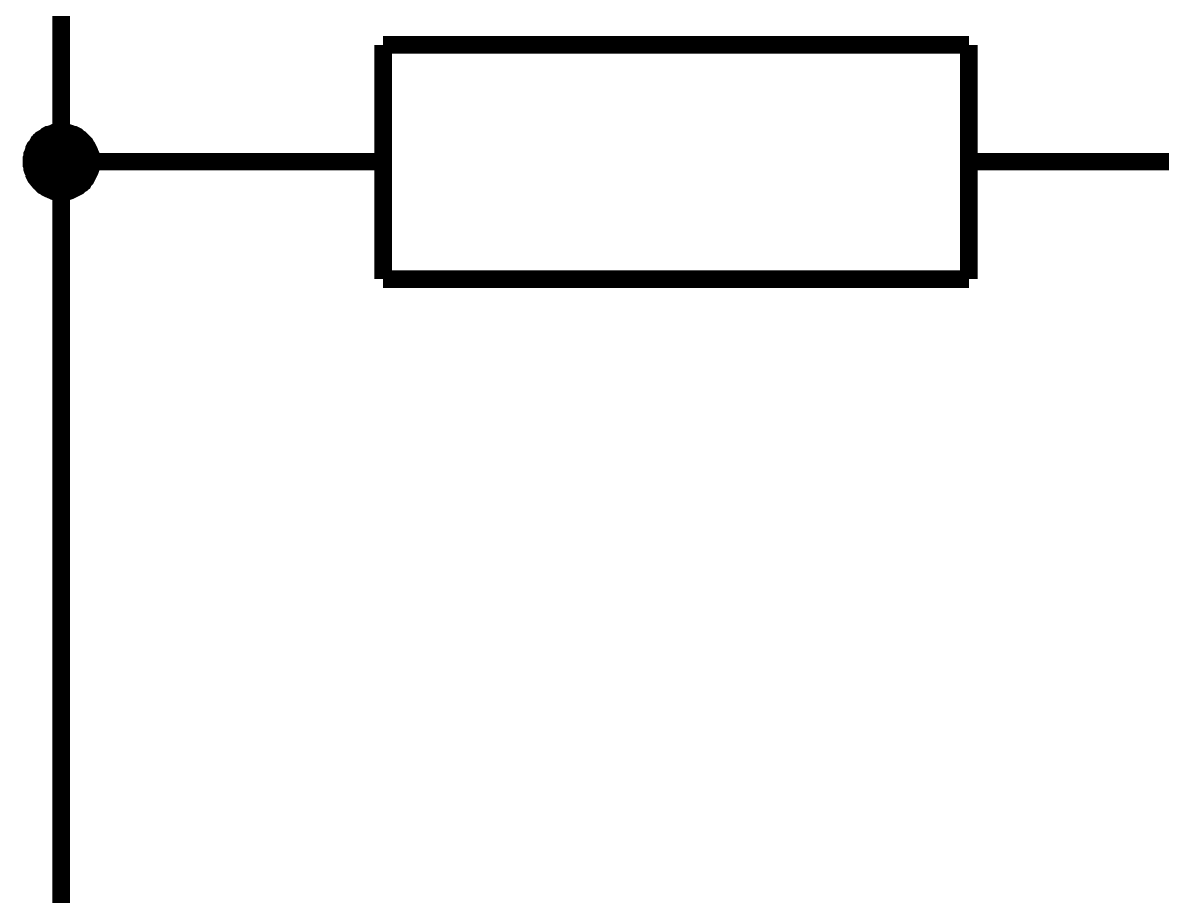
# Model space of a CAD drawing. Header units: inches. Extents: x 0 to 420, y 0 to 297.
# Drawn here: x 194.35 to 213.81, y 154.96 to 169.87 of the extents above; entities that cross this region are included whole.
import ezdxf

# ---------------------------------------------------------------- set-up
doc = ezdxf.new("R2010")
doc.units = ezdxf.units.IN
doc.layers.add('Sheet', color=255, linetype='Continuous')

msp = doc.modelspace()

# ---------------------------------------------------------------- linework, layer by layer
at = {"layer": 'Sheet'}
for points, const_width in [([(198.006, 191.999), (195.005, 191.999), (195.005, 179.99), (195.005, 167.499), (195.005, 153.989), (195.005, 153.989)], 0.3), ([(210.504, 169.493), (200.503, 169.493)], 0.3), ([(200.503, 169.493), (200.503, 165.494)], 0.3), ([(210.504, 165.494), (210.504, 169.493)], 0.3), ([(194.501, 167.499), (194.501, 167.522), (194.501, 167.555), (194.512, 167.578), (194.512, 167.6), (194.512, 167.623), (194.523, 167.645), (194.534, 167.679), (194.546, 167.701), (194.546, 167.723), (194.557, 167.746), (194.568, 167.757), (194.59, 167.779), (194.602, 167.802), (194.613, 167.824), (194.635, 167.835), (194.646, 167.858), (194.669, 167.869), (194.68, 167.891), (194.702, 167.903), (194.725, 167.914), (194.747, 167.936), (194.758, 167.947), (194.781, 167.959), (194.803, 167.959), (194.826, 167.97), (194.859, 167.981), (194.882, 167.992), (194.904, 167.992), (194.926, 167.992), (194.949, 168.004), (194.982, 168.004), (195.005, 168.004)], 0.3), ([(194.501, 167.499), (194.501, 167.522), (194.501, 167.555), (194.512, 167.578), (194.512, 167.6), (194.512, 167.623), (194.523, 167.645), (194.534, 167.679), (194.546, 167.701), (194.546, 167.723), (194.557, 167.746), (194.568, 167.757), (194.59, 167.779), (194.602, 167.802), (194.613, 167.824), (194.635, 167.835), (194.646, 167.858), (194.669, 167.869), (194.68, 167.891), (194.702, 167.903), (194.725, 167.914), (194.747, 167.936), (194.758, 167.947), (194.781, 167.959), (194.803, 167.959), (194.826, 167.97), (194.859, 167.981), (194.882, 167.992), (194.904, 167.992), (194.926, 167.992), (194.949, 168.004), (194.982, 168.004), (195.005, 168.004)], 0.3), ([(194.501, 167.499), (194.501, 167.522), (194.501, 167.555), (194.512, 167.578), (194.512, 167.6), (194.512, 167.623), (194.523, 167.645), (194.534, 167.679), (194.546, 167.701), (194.546, 167.723), (194.557, 167.746), (194.568, 167.757), (194.59, 167.779), (194.602, 167.802), (194.613, 167.824), (194.635, 167.835), (194.646, 167.858), (194.669, 167.869), (194.68, 167.891), (194.702, 167.903), (194.725, 167.914), (194.747, 167.936), (194.758, 167.947), (194.781, 167.959), (194.803, 167.959), (194.826, 167.97), (194.859, 167.981), (194.882, 167.992), (194.904, 167.992), (194.926, 167.992), (194.949, 168.004), (194.982, 168.004), (195.005, 168.004)], 0.3), ([(194.501, 167.499), (194.501, 167.522), (194.501, 167.555), (194.512, 167.578), (194.512, 167.6), (194.512, 167.623), (194.523, 167.645), (194.534, 167.679), (194.546, 167.701), (194.546, 167.723), (194.557, 167.746), (194.568, 167.757), (194.59, 167.779), (194.602, 167.802), (194.613, 167.824), (194.635, 167.835), (194.646, 167.858), (194.669, 167.869), (194.68, 167.891), (194.702, 167.903), (194.725, 167.914), (194.747, 167.936), (194.758, 167.947), (194.781, 167.959), (194.803, 167.959), (194.826, 167.97), (194.859, 167.981), (194.882, 167.992), (194.904, 167.992), (194.926, 167.992), (194.949, 168.004), (194.982, 168.004), (195.005, 168.004)], 0.3), ([(195.005, 168.004), (195.005, 168.004)], 0.3), ([(195.005, 168.004), (195.027, 168.004), (195.061, 168.004), (195.083, 167.992), (195.106, 167.992), (195.128, 167.992), (195.162, 167.981), (195.184, 167.97), (195.206, 167.959), (195.229, 167.959), (195.251, 167.947), (195.274, 167.936), (195.296, 167.914), (195.307, 167.903), (195.33, 167.891), (195.352, 167.869), (195.363, 167.858), (195.386, 167.835), (195.397, 167.824), (195.419, 167.802), (195.43, 167.779), (195.442, 167.757), (195.453, 167.746), (195.464, 167.723), (195.475, 167.701), (195.486, 167.679), (195.498, 167.645), (195.509, 167.623), (195.509, 167.6), (195.509, 167.578), (195.52, 167.555), (195.52, 167.522), (195.52, 167.499)], 0.3), ([(195.005, 168.004), (195.005, 168.004)], 0.3), ([(195.005, 168.004), (195.027, 168.004), (195.061, 168.004), (195.083, 167.992), (195.106, 167.992), (195.128, 167.992), (195.162, 167.981), (195.184, 167.97), (195.206, 167.959), (195.229, 167.959), (195.251, 167.947), (195.274, 167.936), (195.296, 167.914), (195.307, 167.903), (195.33, 167.891), (195.352, 167.869), (195.363, 167.858), (195.386, 167.835), (195.397, 167.824), (195.419, 167.802), (195.43, 167.779), (195.442, 167.757), (195.453, 167.746), (195.464, 167.723), (195.475, 167.701), (195.486, 167.679), (195.498, 167.645), (195.509, 167.623), (195.509, 167.6), (195.509, 167.578), (195.52, 167.555), (195.52, 167.522), (195.52, 167.499)], 0.3), ([(195.005, 168.004), (195.005, 168.004)], 0.3), ([(195.005, 168.004), (195.027, 168.004), (195.061, 168.004), (195.083, 167.992), (195.106, 167.992), (195.128, 167.992), (195.162, 167.981), (195.184, 167.97), (195.206, 167.959), (195.229, 167.959), (195.251, 167.947), (195.274, 167.936), (195.296, 167.914), (195.307, 167.903), (195.33, 167.891), (195.352, 167.869), (195.363, 167.858), (195.386, 167.835), (195.397, 167.824), (195.419, 167.802), (195.43, 167.779), (195.442, 167.757), (195.453, 167.746), (195.464, 167.723), (195.475, 167.701), (195.486, 167.679), (195.498, 167.645), (195.509, 167.623), (195.509, 167.6), (195.509, 167.578), (195.52, 167.555), (195.52, 167.522), (195.52, 167.499)], 0.3), ([(195.005, 168.004), (195.005, 168.004)], 0.3), ([(195.005, 168.004), (195.027, 168.004), (195.061, 168.004), (195.083, 167.992), (195.106, 167.992), (195.128, 167.992), (195.162, 167.981), (195.184, 167.97), (195.206, 167.959), (195.229, 167.959), (195.251, 167.947), (195.274, 167.936), (195.296, 167.914), (195.307, 167.903), (195.33, 167.891), (195.352, 167.869), (195.363, 167.858), (195.386, 167.835), (195.397, 167.824), (195.419, 167.802), (195.43, 167.779), (195.442, 167.757), (195.453, 167.746), (195.464, 167.723), (195.475, 167.701), (195.486, 167.679), (195.498, 167.645), (195.509, 167.623), (195.509, 167.6), (195.509, 167.578), (195.52, 167.555), (195.52, 167.522), (195.52, 167.499)], 0.3), ([(194.501, 167.499), (194.501, 167.522), (194.501, 167.555), (194.512, 167.578), (194.512, 167.6), (194.512, 167.623), (194.523, 167.645), (194.534, 167.679), (194.546, 167.701), (194.546, 167.723), (194.557, 167.746), (194.568, 167.757), (194.59, 167.779), (194.602, 167.802), (194.613, 167.824), (194.635, 167.835), (194.646, 167.858), (194.669, 167.869), (194.68, 167.891), (194.702, 167.903), (194.725, 167.914), (194.747, 167.936), (194.758, 167.947), (194.781, 167.959), (194.803, 167.959), (194.826, 167.97), (194.859, 167.981), (194.882, 167.992), (194.904, 167.992), (194.926, 167.992), (194.949, 168.004), (194.982, 168.004), (195.005, 168.004)], 0.0991), ([(194.501, 167.499), (194.501, 167.522), (194.501, 167.555), (194.512, 167.578), (194.512, 167.6), (194.512, 167.623), (194.523, 167.645), (194.534, 167.679), (194.546, 167.701), (194.546, 167.723), (194.557, 167.746), (194.568, 167.757), (194.59, 167.779), (194.602, 167.802), (194.613, 167.824), (194.635, 167.835), (194.646, 167.858), (194.669, 167.869), (194.68, 167.891), (194.702, 167.903), (194.725, 167.914), (194.747, 167.936), (194.758, 167.947), (194.781, 167.959), (194.803, 167.959), (194.826, 167.97), (194.859, 167.981), (194.882, 167.992), (194.904, 167.992), (194.926, 167.992), (194.949, 168.004), (194.982, 168.004), (195.005, 168.004)], 0.0991), ([(194.501, 167.499), (194.501, 167.522), (194.501, 167.555), (194.512, 167.578), (194.512, 167.6), (194.512, 167.623), (194.523, 167.645), (194.534, 167.679), (194.546, 167.701), (194.546, 167.723), (194.557, 167.746), (194.568, 167.757), (194.59, 167.779), (194.602, 167.802), (194.613, 167.824), (194.635, 167.835), (194.646, 167.858), (194.669, 167.869), (194.68, 167.891), (194.702, 167.903), (194.725, 167.914), (194.747, 167.936), (194.758, 167.947), (194.781, 167.959), (194.803, 167.959), (194.826, 167.97), (194.859, 167.981), (194.882, 167.992), (194.904, 167.992), (194.926, 167.992), (194.949, 168.004), (194.982, 168.004), (195.005, 168.004)], 0.0991), ([(194.501, 167.499), (194.501, 167.522), (194.501, 167.555), (194.512, 167.578), (194.512, 167.6), (194.512, 167.623), (194.523, 167.645), (194.534, 167.679), (194.546, 167.701), (194.546, 167.723), (194.557, 167.746), (194.568, 167.757), (194.59, 167.779), (194.602, 167.802), (194.613, 167.824), (194.635, 167.835), (194.646, 167.858), (194.669, 167.869), (194.68, 167.891), (194.702, 167.903), (194.725, 167.914), (194.747, 167.936), (194.758, 167.947), (194.781, 167.959), (194.803, 167.959), (194.826, 167.97), (194.859, 167.981), (194.882, 167.992), (194.904, 167.992), (194.926, 167.992), (194.949, 168.004), (194.982, 168.004), (195.005, 168.004)], 0.0991), ([(195.005, 168.004), (195.005, 168.004)], 0.0991), ([(195.005, 168.004), (195.027, 168.004), (195.061, 168.004), (195.083, 167.992), (195.106, 167.992), (195.128, 167.992), (195.162, 167.981), (195.184, 167.97), (195.206, 167.959), (195.229, 167.959), (195.251, 167.947), (195.274, 167.936), (195.296, 167.914), (195.307, 167.903), (195.33, 167.891), (195.352, 167.869), (195.363, 167.858), (195.386, 167.835), (195.397, 167.824), (195.419, 167.802), (195.43, 167.779), (195.442, 167.757), (195.453, 167.746), (195.464, 167.723), (195.475, 167.701), (195.486, 167.679), (195.498, 167.645), (195.509, 167.623), (195.509, 167.6), (195.509, 167.578), (195.52, 167.555), (195.52, 167.522), (195.52, 167.499)], 0.0991), ([(195.005, 168.004), (195.005, 168.004)], 0.0991), ([(195.005, 168.004), (195.027, 168.004), (195.061, 168.004), (195.083, 167.992), (195.106, 167.992), (195.128, 167.992), (195.162, 167.981), (195.184, 167.97), (195.206, 167.959), (195.229, 167.959), (195.251, 167.947), (195.274, 167.936), (195.296, 167.914), (195.307, 167.903), (195.33, 167.891), (195.352, 167.869), (195.363, 167.858), (195.386, 167.835), (195.397, 167.824), (195.419, 167.802), (195.43, 167.779), (195.442, 167.757), (195.453, 167.746), (195.464, 167.723), (195.475, 167.701), (195.486, 167.679), (195.498, 167.645), (195.509, 167.623), (195.509, 167.6), (195.509, 167.578), (195.52, 167.555), (195.52, 167.522), (195.52, 167.499)], 0.0991), ([(195.005, 168.004), (195.005, 168.004)], 0.0991), ([(195.005, 168.004), (195.027, 168.004), (195.061, 168.004), (195.083, 167.992), (195.106, 167.992), (195.128, 167.992), (195.162, 167.981), (195.184, 167.97), (195.206, 167.959), (195.229, 167.959), (195.251, 167.947), (195.274, 167.936), (195.296, 167.914), (195.307, 167.903), (195.33, 167.891), (195.352, 167.869), (195.363, 167.858), (195.386, 167.835), (195.397, 167.824), (195.419, 167.802), (195.43, 167.779), (195.442, 167.757), (195.453, 167.746), (195.464, 167.723), (195.475, 167.701), (195.486, 167.679), (195.498, 167.645), (195.509, 167.623), (195.509, 167.6), (195.509, 167.578), (195.52, 167.555), (195.52, 167.522), (195.52, 167.499)], 0.0991), ([(195.005, 168.004), (195.005, 168.004)], 0.0991), ([(195.005, 168.004), (195.027, 168.004), (195.061, 168.004), (195.083, 167.992), (195.106, 167.992), (195.128, 167.992), (195.162, 167.981), (195.184, 167.97), (195.206, 167.959), (195.229, 167.959), (195.251, 167.947), (195.274, 167.936), (195.296, 167.914), (195.307, 167.903), (195.33, 167.891), (195.352, 167.869), (195.363, 167.858), (195.386, 167.835), (195.397, 167.824), (195.419, 167.802), (195.43, 167.779), (195.442, 167.757), (195.453, 167.746), (195.464, 167.723), (195.475, 167.701), (195.486, 167.679), (195.498, 167.645), (195.509, 167.623), (195.509, 167.6), (195.509, 167.578), (195.52, 167.555), (195.52, 167.522), (195.52, 167.499)], 0.0991), ([(195.005, 166.984), (194.982, 166.984), (194.949, 166.984), (194.926, 166.995), (194.904, 166.995), (194.882, 166.995), (194.859, 167.006), (194.826, 167.018), (194.803, 167.029), (194.781, 167.04), (194.758, 167.051), (194.747, 167.063), (194.725, 167.074), (194.702, 167.085), (194.68, 167.107), (194.669, 167.119), (194.646, 167.141), (194.635, 167.152), (194.613, 167.175), (194.602, 167.197), (194.59, 167.208), (194.568, 167.231), (194.557, 167.253), (194.546, 167.275), (194.546, 167.298), (194.534, 167.32), (194.523, 167.343), (194.512, 167.376), (194.512, 167.399), (194.512, 167.421), (194.501, 167.443), (194.501, 167.477), (194.501, 167.499)], 0.3), ([(194.501, 167.499), (194.501, 167.499)], 0.3), ([(195.005, 166.984), (194.982, 166.984), (194.949, 166.984), (194.926, 166.995), (194.904, 166.995), (194.882, 166.995), (194.859, 167.006), (194.826, 167.018), (194.803, 167.029), (194.781, 167.04), (194.758, 167.051), (194.747, 167.063), (194.725, 167.074), (194.702, 167.085), (194.68, 167.107), (194.669, 167.119), (194.646, 167.141), (194.635, 167.152), (194.613, 167.175), (194.602, 167.197), (194.59, 167.208), (194.568, 167.231), (194.557, 167.253), (194.546, 167.275), (194.546, 167.298), (194.534, 167.32), (194.523, 167.343), (194.512, 167.376), (194.512, 167.399), (194.512, 167.421), (194.501, 167.443), (194.501, 167.477), (194.501, 167.499)], 0.3), ([(194.501, 167.499), (194.501, 167.499)], 0.3), ([(195.005, 166.984), (194.982, 166.984), (194.949, 166.984), (194.926, 166.995), (194.904, 166.995), (194.882, 166.995), (194.859, 167.006), (194.826, 167.018), (194.803, 167.029), (194.781, 167.04), (194.758, 167.051), (194.747, 167.063), (194.725, 167.074), (194.702, 167.085), (194.68, 167.107), (194.669, 167.119), (194.646, 167.141), (194.635, 167.152), (194.613, 167.175), (194.602, 167.197), (194.59, 167.208), (194.568, 167.231), (194.557, 167.253), (194.546, 167.275), (194.546, 167.298), (194.534, 167.32), (194.523, 167.343), (194.512, 167.376), (194.512, 167.399), (194.512, 167.421), (194.501, 167.443), (194.501, 167.477), (194.501, 167.499)], 0.3), ([(194.501, 167.499), (194.501, 167.499)], 0.3), ([(195.005, 166.984), (194.982, 166.984), (194.949, 166.984), (194.926, 166.995), (194.904, 166.995), (194.882, 166.995), (194.859, 167.006), (194.826, 167.018), (194.803, 167.029), (194.781, 167.04), (194.758, 167.051), (194.747, 167.063), (194.725, 167.074), (194.702, 167.085), (194.68, 167.107), (194.669, 167.119), (194.646, 167.141), (194.635, 167.152), (194.613, 167.175), (194.602, 167.197), (194.59, 167.208), (194.568, 167.231), (194.557, 167.253), (194.546, 167.275), (194.546, 167.298), (194.534, 167.32), (194.523, 167.343), (194.512, 167.376), (194.512, 167.399), (194.512, 167.421), (194.501, 167.443), (194.501, 167.477), (194.501, 167.499)], 0.3), ([(194.501, 167.499), (194.501, 167.499)], 0.3), ([(195.005, 166.984), (194.982, 166.984), (194.949, 166.984), (194.926, 166.995), (194.904, 166.995), (194.882, 166.995), (194.859, 167.006), (194.826, 167.018), (194.803, 167.029), (194.781, 167.04), (194.758, 167.051), (194.747, 167.063), (194.725, 167.074), (194.702, 167.085), (194.68, 167.107), (194.669, 167.119), (194.646, 167.141), (194.635, 167.152), (194.613, 167.175), (194.602, 167.197), (194.59, 167.208), (194.568, 167.231), (194.557, 167.253), (194.546, 167.275), (194.546, 167.298), (194.534, 167.32), (194.523, 167.343), (194.512, 167.376), (194.512, 167.399), (194.512, 167.421), (194.501, 167.443), (194.501, 167.477), (194.501, 167.499)], 0.0991), ([(194.501, 167.499), (194.501, 167.499)], 0.0991), ([(195.005, 166.984), (194.982, 166.984), (194.949, 166.984), (194.926, 166.995), (194.904, 166.995), (194.882, 166.995), (194.859, 167.006), (194.826, 167.018), (194.803, 167.029), (194.781, 167.04), (194.758, 167.051), (194.747, 167.063), (194.725, 167.074), (194.702, 167.085), (194.68, 167.107), (194.669, 167.119), (194.646, 167.141), (194.635, 167.152), (194.613, 167.175), (194.602, 167.197), (194.59, 167.208), (194.568, 167.231), (194.557, 167.253), (194.546, 167.275), (194.546, 167.298), (194.534, 167.32), (194.523, 167.343), (194.512, 167.376), (194.512, 167.399), (194.512, 167.421), (194.501, 167.443), (194.501, 167.477), (194.501, 167.499)], 0.0991), ([(194.501, 167.499), (194.501, 167.499)], 0.0991), ([(195.005, 166.984), (194.982, 166.984), (194.949, 166.984), (194.926, 166.995), (194.904, 166.995), (194.882, 166.995), (194.859, 167.006), (194.826, 167.018), (194.803, 167.029), (194.781, 167.04), (194.758, 167.051), (194.747, 167.063), (194.725, 167.074), (194.702, 167.085), (194.68, 167.107), (194.669, 167.119), (194.646, 167.141), (194.635, 167.152), (194.613, 167.175), (194.602, 167.197), (194.59, 167.208), (194.568, 167.231), (194.557, 167.253), (194.546, 167.275), (194.546, 167.298), (194.534, 167.32), (194.523, 167.343), (194.512, 167.376), (194.512, 167.399), (194.512, 167.421), (194.501, 167.443), (194.501, 167.477), (194.501, 167.499)], 0.0991), ([(194.501, 167.499), (194.501, 167.499)], 0.0991), ([(195.005, 166.984), (194.982, 166.984), (194.949, 166.984), (194.926, 166.995), (194.904, 166.995), (194.882, 166.995), (194.859, 167.006), (194.826, 167.018), (194.803, 167.029), (194.781, 167.04), (194.758, 167.051), (194.747, 167.063), (194.725, 167.074), (194.702, 167.085), (194.68, 167.107), (194.669, 167.119), (194.646, 167.141), (194.635, 167.152), (194.613, 167.175), (194.602, 167.197), (194.59, 167.208), (194.568, 167.231), (194.557, 167.253), (194.546, 167.275), (194.546, 167.298), (194.534, 167.32), (194.523, 167.343), (194.512, 167.376), (194.512, 167.399), (194.512, 167.421), (194.501, 167.443), (194.501, 167.477), (194.501, 167.499)], 0.0991), ([(194.501, 167.499), (194.501, 167.499)], 0.0991), ([(195.509, 167.499), (195.005, 167.499)], 0.3), ([(195.52, 167.499), (195.52, 167.477), (195.52, 167.443), (195.509, 167.421), (195.509, 167.399), (195.509, 167.376), (195.498, 167.343), (195.486, 167.32), (195.475, 167.298), (195.464, 167.275), (195.453, 167.253), (195.442, 167.231), (195.43, 167.208), (195.419, 167.197), (195.397, 167.175), (195.386, 167.152), (195.363, 167.141), (195.352, 167.119), (195.33, 167.107), (195.307, 167.085), (195.296, 167.074), (195.274, 167.063), (195.251, 167.051), (195.229, 167.04), (195.206, 167.029), (195.184, 167.018), (195.162, 167.006), (195.128, 166.995), (195.106, 166.995), (195.083, 166.995), (195.061, 166.984), (195.027, 166.984), (195.005, 166.984)], 0.3), ([(195.52, 167.499), (195.52, 167.477), (195.52, 167.443), (195.509, 167.421), (195.509, 167.399), (195.509, 167.376), (195.498, 167.343), (195.486, 167.32), (195.475, 167.298), (195.464, 167.275), (195.453, 167.253), (195.442, 167.231), (195.43, 167.208), (195.419, 167.197), (195.397, 167.175), (195.386, 167.152), (195.363, 167.141), (195.352, 167.119), (195.33, 167.107), (195.307, 167.085), (195.296, 167.074), (195.274, 167.063), (195.251, 167.051), (195.229, 167.04), (195.206, 167.029), (195.184, 167.018), (195.162, 167.006), (195.128, 166.995), (195.106, 166.995), (195.083, 166.995), (195.061, 166.984), (195.027, 166.984), (195.005, 166.984)], 0.3), ([(195.52, 167.499), (195.52, 167.477), (195.52, 167.443), (195.509, 167.421), (195.509, 167.399), (195.509, 167.376), (195.498, 167.343), (195.486, 167.32), (195.475, 167.298), (195.464, 167.275), (195.453, 167.253), (195.442, 167.231), (195.43, 167.208), (195.419, 167.197), (195.397, 167.175), (195.386, 167.152), (195.363, 167.141), (195.352, 167.119), (195.33, 167.107), (195.307, 167.085), (195.296, 167.074), (195.274, 167.063), (195.251, 167.051), (195.229, 167.04), (195.206, 167.029), (195.184, 167.018), (195.162, 167.006), (195.128, 166.995), (195.106, 166.995), (195.083, 166.995), (195.061, 166.984), (195.027, 166.984), (195.005, 166.984)], 0.3), ([(195.52, 167.499), (195.52, 167.477), (195.52, 167.443), (195.509, 167.421), (195.509, 167.399), (195.509, 167.376), (195.498, 167.343), (195.486, 167.32), (195.475, 167.298), (195.464, 167.275), (195.453, 167.253), (195.442, 167.231), (195.43, 167.208), (195.419, 167.197), (195.397, 167.175), (195.386, 167.152), (195.363, 167.141), (195.352, 167.119), (195.33, 167.107), (195.307, 167.085), (195.296, 167.074), (195.274, 167.063), (195.251, 167.051), (195.229, 167.04), (195.206, 167.029), (195.184, 167.018), (195.162, 167.006), (195.128, 166.995), (195.106, 166.995), (195.083, 166.995), (195.061, 166.984), (195.027, 166.984), (195.005, 166.984)], 0.3), ([(195.52, 167.499), (195.52, 167.477), (195.52, 167.443), (195.509, 167.421), (195.509, 167.399), (195.509, 167.376), (195.498, 167.343), (195.486, 167.32), (195.475, 167.298), (195.464, 167.275), (195.453, 167.253), (195.442, 167.231), (195.43, 167.208), (195.419, 167.197), (195.397, 167.175), (195.386, 167.152), (195.363, 167.141), (195.352, 167.119), (195.33, 167.107), (195.307, 167.085), (195.296, 167.074), (195.274, 167.063), (195.251, 167.051), (195.229, 167.04), (195.206, 167.029), (195.184, 167.018), (195.162, 167.006), (195.128, 166.995), (195.106, 166.995), (195.083, 166.995), (195.061, 166.984), (195.027, 166.984), (195.005, 166.984)], 0.0991), ([(195.52, 167.499), (195.52, 167.477), (195.52, 167.443), (195.509, 167.421), (195.509, 167.399), (195.509, 167.376), (195.498, 167.343), (195.486, 167.32), (195.475, 167.298), (195.464, 167.275), (195.453, 167.253), (195.442, 167.231), (195.43, 167.208), (195.419, 167.197), (195.397, 167.175), (195.386, 167.152), (195.363, 167.141), (195.352, 167.119), (195.33, 167.107), (195.307, 167.085), (195.296, 167.074), (195.274, 167.063), (195.251, 167.051), (195.229, 167.04), (195.206, 167.029), (195.184, 167.018), (195.162, 167.006), (195.128, 166.995), (195.106, 166.995), (195.083, 166.995), (195.061, 166.984), (195.027, 166.984), (195.005, 166.984)], 0.0991), ([(195.52, 167.499), (195.52, 167.477), (195.52, 167.443), (195.509, 167.421), (195.509, 167.399), (195.509, 167.376), (195.498, 167.343), (195.486, 167.32), (195.475, 167.298), (195.464, 167.275), (195.453, 167.253), (195.442, 167.231), (195.43, 167.208), (195.419, 167.197), (195.397, 167.175), (195.386, 167.152), (195.363, 167.141), (195.352, 167.119), (195.33, 167.107), (195.307, 167.085), (195.296, 167.074), (195.274, 167.063), (195.251, 167.051), (195.229, 167.04), (195.206, 167.029), (195.184, 167.018), (195.162, 167.006), (195.128, 166.995), (195.106, 166.995), (195.083, 166.995), (195.061, 166.984), (195.027, 166.984), (195.005, 166.984)], 0.0991), ([(195.52, 167.499), (195.52, 167.477), (195.52, 167.443), (195.509, 167.421), (195.509, 167.399), (195.509, 167.376), (195.498, 167.343), (195.486, 167.32), (195.475, 167.298), (195.464, 167.275), (195.453, 167.253), (195.442, 167.231), (195.43, 167.208), (195.419, 167.197), (195.397, 167.175), (195.386, 167.152), (195.363, 167.141), (195.352, 167.119), (195.33, 167.107), (195.307, 167.085), (195.296, 167.074), (195.274, 167.063), (195.251, 167.051), (195.229, 167.04), (195.206, 167.029), (195.184, 167.018), (195.162, 167.006), (195.128, 166.995), (195.106, 166.995), (195.083, 166.995), (195.061, 166.984), (195.027, 166.984), (195.005, 166.984)], 0.0991), ([(200.503, 167.499), (195.509, 167.499)], 0.3), ([(195.52, 167.499), (195.52, 167.499), (195.52, 167.499), (195.52, 167.499), (195.52, 167.499), (195.52, 167.499), (195.52, 167.499), (195.52, 167.499), (195.52, 167.499), (195.52, 167.499), (195.52, 167.499), (195.52, 167.499), (195.52, 167.499), (195.52, 167.499), (195.52, 167.499), (195.52, 167.499), (195.52, 167.499), (195.52, 167.499), (195.52, 167.499), (195.52, 167.499), (195.52, 167.499), (195.52, 167.499), (195.52, 167.499), (195.52, 167.499), (195.52, 167.499), (195.52, 167.499), (195.52, 167.499), (195.52, 167.499), (195.52, 167.499), (195.52, 167.499), (195.52, 167.499), (195.52, 167.499), (195.52, 167.499)], 0.3), ([(195.52, 167.499), (195.52, 167.499)], 0.3), ([(195.52, 167.499), (195.52, 167.499), (195.52, 167.499), (195.52, 167.499), (195.52, 167.499), (195.52, 167.499), (195.52, 167.499), (195.52, 167.499), (195.52, 167.499), (195.52, 167.499), (195.52, 167.499), (195.52, 167.499), (195.52, 167.499), (195.52, 167.499), (195.52, 167.499), (195.52, 167.499), (195.52, 167.499), (195.52, 167.499), (195.52, 167.499), (195.52, 167.499), (195.52, 167.499), (195.52, 167.499), (195.52, 167.499), (195.52, 167.499), (195.52, 167.499), (195.52, 167.499), (195.52, 167.499), (195.52, 167.499), (195.52, 167.499), (195.52, 167.499), (195.52, 167.499), (195.52, 167.499), (195.52, 167.499)], 0.3), ([(195.52, 167.499), (195.52, 167.499)], 0.3), ([(195.52, 167.499), (195.52, 167.499), (195.52, 167.499), (195.52, 167.499), (195.52, 167.499), (195.52, 167.499), (195.52, 167.499), (195.52, 167.499), (195.52, 167.499), (195.52, 167.499), (195.52, 167.499), (195.52, 167.499), (195.52, 167.499), (195.52, 167.499), (195.52, 167.499), (195.52, 167.499), (195.52, 167.499), (195.52, 167.499), (195.52, 167.499), (195.52, 167.499), (195.52, 167.499), (195.52, 167.499), (195.52, 167.499), (195.52, 167.499), (195.52, 167.499), (195.52, 167.499), (195.52, 167.499), (195.52, 167.499), (195.52, 167.499), (195.52, 167.499), (195.52, 167.499), (195.52, 167.499), (195.52, 167.499)], 0.3), ([(195.52, 167.499), (195.52, 167.499)], 0.3), ([(195.52, 167.499), (195.52, 167.499), (195.52, 167.499), (195.52, 167.499), (195.52, 167.499), (195.52, 167.499), (195.52, 167.499), (195.52, 167.499), (195.52, 167.499), (195.52, 167.499), (195.52, 167.499), (195.52, 167.499), (195.52, 167.499), (195.52, 167.499), (195.52, 167.499), (195.52, 167.499), (195.52, 167.499), (195.52, 167.499), (195.52, 167.499), (195.52, 167.499), (195.52, 167.499), (195.52, 167.499), (195.52, 167.499), (195.52, 167.499), (195.52, 167.499), (195.52, 167.499), (195.52, 167.499), (195.52, 167.499), (195.52, 167.499), (195.52, 167.499), (195.52, 167.499), (195.52, 167.499), (195.52, 167.499)], 0.3), ([(195.52, 167.499), (195.52, 167.499)], 0.3), ([(195.52, 167.499), (195.52, 167.499), (195.52, 167.499), (195.52, 167.499), (195.52, 167.499), (195.52, 167.499), (195.52, 167.499), (195.52, 167.499), (195.52, 167.499), (195.52, 167.499), (195.52, 167.499), (195.52, 167.499), (195.52, 167.499), (195.52, 167.499), (195.52, 167.499), (195.52, 167.499), (195.52, 167.499), (195.52, 167.499), (195.52, 167.499), (195.52, 167.499), (195.52, 167.499), (195.52, 167.499), (195.52, 167.499), (195.52, 167.499), (195.52, 167.499), (195.52, 167.499), (195.52, 167.499), (195.52, 167.499), (195.52, 167.499), (195.52, 167.499), (195.52, 167.499), (195.52, 167.499), (195.52, 167.499)], 0.0991), ([(195.52, 167.499), (195.52, 167.499)], 0.0991), ([(195.52, 167.499), (195.52, 167.499), (195.52, 167.499), (195.52, 167.499), (195.52, 167.499), (195.52, 167.499), (195.52, 167.499), (195.52, 167.499), (195.52, 167.499), (195.52, 167.499), (195.52, 167.499), (195.52, 167.499), (195.52, 167.499), (195.52, 167.499), (195.52, 167.499), (195.52, 167.499), (195.52, 167.499), (195.52, 167.499), (195.52, 167.499), (195.52, 167.499), (195.52, 167.499), (195.52, 167.499), (195.52, 167.499), (195.52, 167.499), (195.52, 167.499), (195.52, 167.499), (195.52, 167.499), (195.52, 167.499), (195.52, 167.499), (195.52, 167.499), (195.52, 167.499), (195.52, 167.499), (195.52, 167.499)], 0.0991), ([(195.52, 167.499), (195.52, 167.499)], 0.0991), ([(195.52, 167.499), (195.52, 167.499), (195.52, 167.499), (195.52, 167.499), (195.52, 167.499), (195.52, 167.499), (195.52, 167.499), (195.52, 167.499), (195.52, 167.499), (195.52, 167.499), (195.52, 167.499), (195.52, 167.499), (195.52, 167.499), (195.52, 167.499), (195.52, 167.499), (195.52, 167.499), (195.52, 167.499), (195.52, 167.499), (195.52, 167.499), (195.52, 167.499), (195.52, 167.499), (195.52, 167.499), (195.52, 167.499), (195.52, 167.499), (195.52, 167.499), (195.52, 167.499), (195.52, 167.499), (195.52, 167.499), (195.52, 167.499), (195.52, 167.499), (195.52, 167.499), (195.52, 167.499), (195.52, 167.499)], 0.0991), ([(195.52, 167.499), (195.52, 167.499)], 0.0991), ([(195.52, 167.499), (195.52, 167.499), (195.52, 167.499), (195.52, 167.499), (195.52, 167.499), (195.52, 167.499), (195.52, 167.499), (195.52, 167.499), (195.52, 167.499), (195.52, 167.499), (195.52, 167.499), (195.52, 167.499), (195.52, 167.499), (195.52, 167.499), (195.52, 167.499), (195.52, 167.499), (195.52, 167.499), (195.52, 167.499), (195.52, 167.499), (195.52, 167.499), (195.52, 167.499), (195.52, 167.499), (195.52, 167.499), (195.52, 167.499), (195.52, 167.499), (195.52, 167.499), (195.52, 167.499), (195.52, 167.499), (195.52, 167.499), (195.52, 167.499), (195.52, 167.499), (195.52, 167.499), (195.52, 167.499)], 0.0991), ([(195.52, 167.499), (195.52, 167.499)], 0.0991), ([(210.504, 167.499), (215.499, 167.499)], 0.3), ([(200.503, 165.494), (210.504, 165.494)], 0.3)]:
    msp.add_lwpolyline(points, dxfattribs=dict(at, const_width=const_width))
at = {"layer": 'Sheet', "const_width": 0.508}
msp.add_lwpolyline([(194.746, 167.5, 1), (195.254, 167.5, 1)], format="xyb", close=True, dxfattribs=at)

doc.saveas('drawing.dxf')
